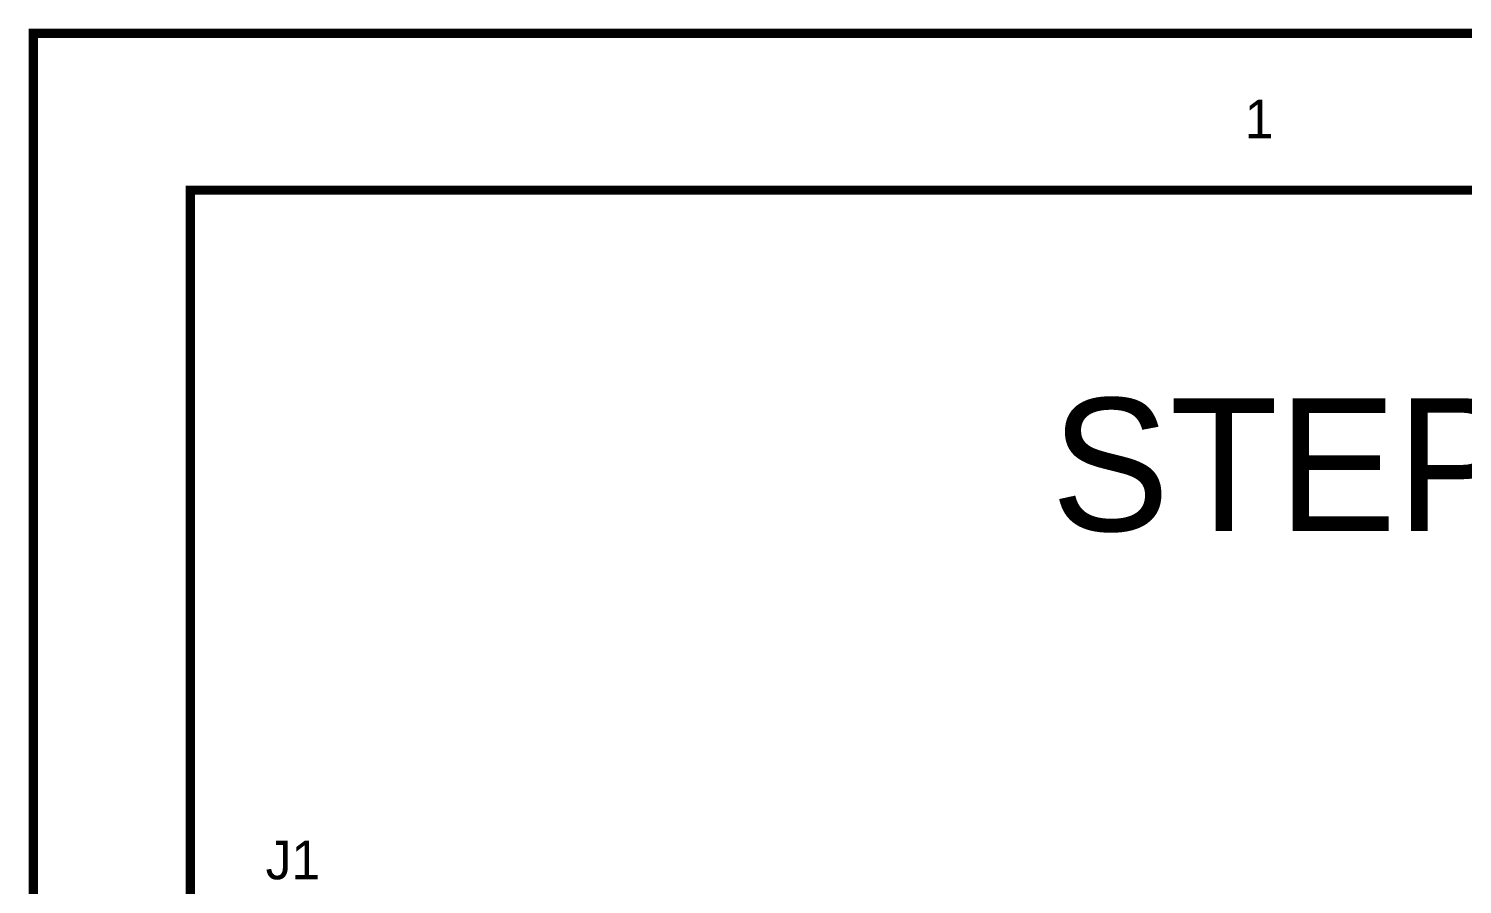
# Model space of a CAD drawing. Header units: millimetres. Extents: x 0 to 19, y 0 to 9.5.
# Drawn here: x -0.006 to 1.827, y 8.411 to 9.506 of the extents above; entities that cross this region are included whole.
import ezdxf

# ---------------------------------------------------------------- set-up
doc = ezdxf.new("R2010")
doc.units = ezdxf.units.MM
doc.header["$MEASUREMENT"] = 0
doc.layers.add('Sheet', color=255, linetype='Continuous')

msp = doc.modelspace()

# ---------------------------------------------------------------- linework, layer by layer
at = {"layer": 'Sheet'}
for points, const_width in [([(0, 9.5), (19, 9.5), (19, 0), (0, 0), (0, 9.5)], 0.0118), ([(0, 9.5), (0, 0), (19, 0), (19, 9.5), (0, 9.5), (0, 9.5)], 0.0039), ([(0.2007, 9.2993), (18.8002, 9.2993), (18.8002, 0.1998), (0.2007, 0.1998), (0.2007, 9.2993)], 0.0118), ([(0.2007, 9.2993), (0.2007, 0.1998), (18.8002, 0.1998), (18.8002, 9.2993), (0.2007, 9.2993), (0.2007, 9.2993)], 0.0039)]:
    msp.add_lwpolyline(points, close=True, dxfattribs=dict(at, const_width=const_width))
at = {"layer": 'Sheet', "const_width": 0.0118}
msp.add_lwpolyline([(0, 9.5), (0.2003, 9.5)], dxfattribs=at)

# ---------------------------------------------------------------- texts
at = {"layer": 'Sheet'}
for s, height, p in [('1', 0.0495, (1.5491, 9.3656)), ('STEP DOWN 5V', 0.169769, (1.3016, 8.8634)), ('J1', 0.04952, (0.2971, 8.4177))]:
    msp.add_text(s, height=height, dxfattribs=at).set_placement(p)

doc.saveas('drawing.dxf')
